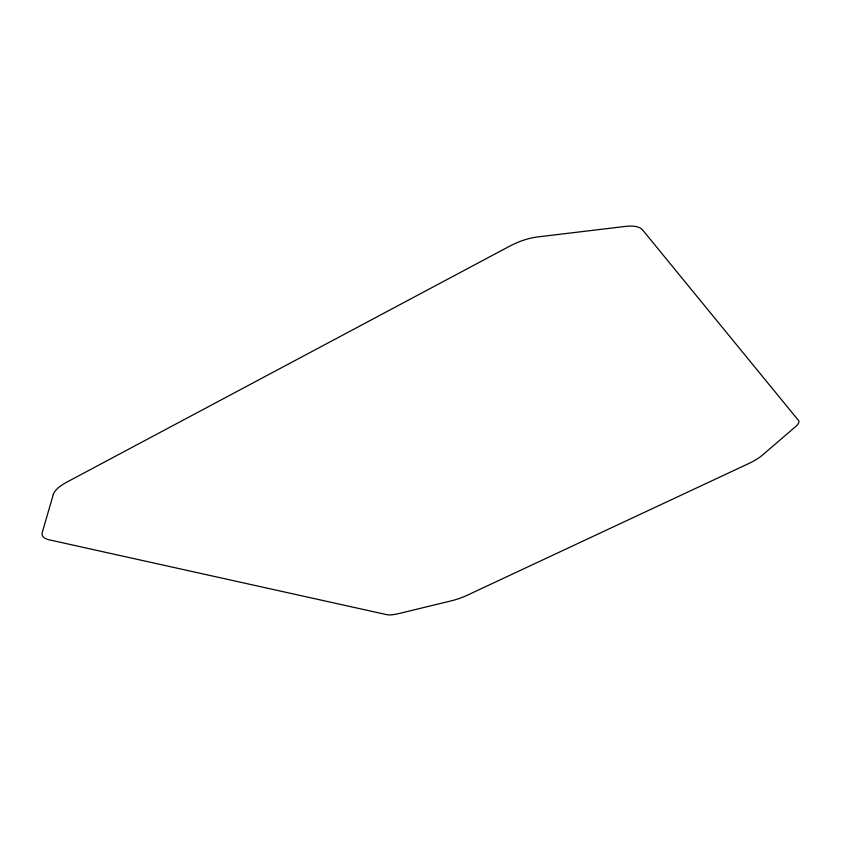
<?xml version="1.0" encoding="UTF-8"?>
<svg xmlns="http://www.w3.org/2000/svg" width="841" height="841" viewBox="0 0 841 841"><rect width="100%" height="100%" fill="white"/><g stroke="black" fill="none" stroke-linecap="round" stroke-linejoin="round"><path stroke-width="1.26" d="M53.267 494.571L42.26 532.469A34.555 11.932 -15.4 0 0 49.335 539.859L386.828 614.676A22.507 5.572 -20 0 0 398.949 613.541L451.691 600.737A22.055 5.382 -20.5 0 0 467.365 595.186L748.469 463.664A23.58 5.94 -23.5 0 0 762.02 455.444L795.029 427.133A24.536 6.339 -24 0 0 798.561 420.532L642.608 229.961A37.561 15.233 -24.6 0 0 625.504 226.408L537.83 236.91A38.518 16.315 -23.2 0 0 509.688 246.161L66.838 482.135A36.226 13.267 -15.4 0 0 53.267 494.571"/></g></svg>
